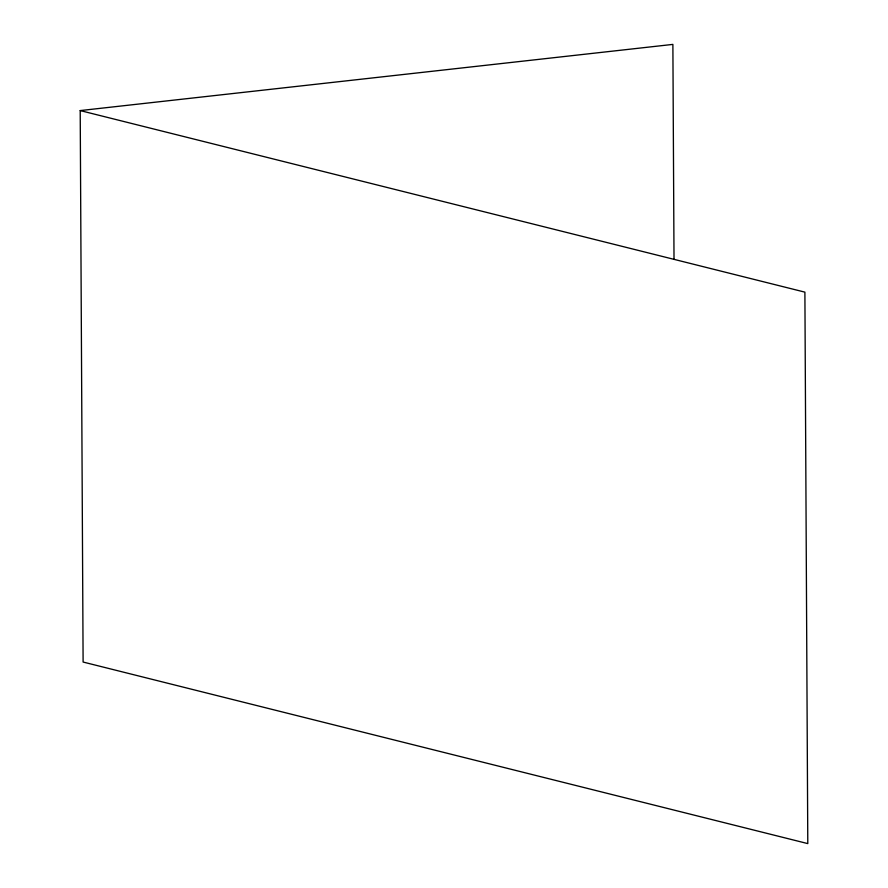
<?xml version="1.0" encoding="UTF-8"?>
<svg xmlns="http://www.w3.org/2000/svg" width="888" height="888" viewBox="0 0 888 888"><rect width="100%" height="100%" fill="white"/><g stroke="black" fill="none" stroke-linecap="round" stroke-linejoin="round"><path stroke-width="1.33" d="M80.209 110.578L804.894 292.141L807.791 843.6L83.106 662.048L80.209 110.578L672.882 44.4L674.014 259.263"/></g></svg>
